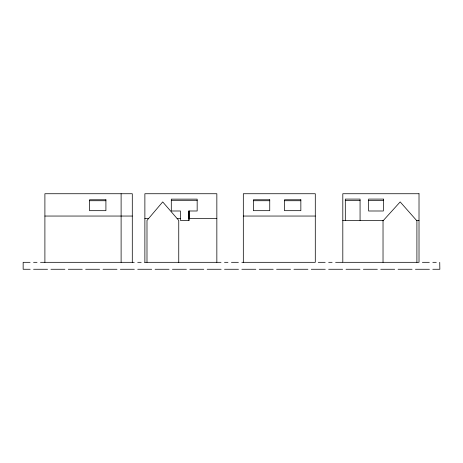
<?xml version="1.0" encoding="UTF-8"?>
<svg xmlns="http://www.w3.org/2000/svg" width="463" height="463" viewBox="0 0 463 463"><rect width="100%" height="100%" fill="white"/><g stroke="black" fill="none" stroke-linecap="round" stroke-linejoin="round"><path stroke-width="0.69" d="M383.028 220.834L400.177 201.914L416.903 220.834L416.903 262.318M171.293 200.311L197.163 200.311M345.311 200.548L360.064 200.548M368.594 200.548L383.347 200.548M89.521 200.734L105.911 200.734M253.354 200.734L269.744 200.734M284.461 200.734L300.852 200.734M44.899 216.047L132.291 216.047M243.318 216.047L315.291 216.047M144.878 218.559L148.571 218.559M177.132 218.559L180.448 218.559M216.846 218.559L188.979 218.559L188.939 210.995L197.163 210.995L197.163 199.136L171.293 199.136L171.293 210.995L180.448 210.995L180.448 220.423L188.979 220.423L188.979 210.995L188.979 220.423M342.811 220.423L383.405 220.423M416.521 220.405L419.015 220.405M30.095 262.318L23.15 262.318L23.15 269.263L30.205 269.263M33.568 262.318L37.034 262.318M40.507 262.318L134.241 262.318M137.714 262.318L141.186 262.318M144.659 262.318L221.03 262.318M224.503 262.318L227.975 262.318M231.448 262.318L238.387 262.318M241.86 262.318L315.291 262.318L315.291 193.737L243.318 193.737L243.318 262.318M318.237 262.318L325.176 262.318M328.649 262.318L332.121 262.318M335.594 262.318L342.539 262.318M422.383 262.318L429.328 262.318M432.795 262.318L436.268 262.318M439.74 262.318L439.85 269.263L432.795 269.263M33.568 269.263L47.562 269.263M50.924 269.263L64.918 269.263M68.281 269.263L82.275 269.263M85.638 269.263L99.632 269.263M102.994 269.263L116.994 269.263M120.357 269.263L134.351 269.263M137.714 269.263L151.708 269.263M155.07 269.263L169.064 269.263M172.427 269.263L186.421 269.263M189.784 269.263L203.784 269.263M207.146 269.263L221.14 269.263M224.503 269.263L238.497 269.263M241.86 269.263L255.854 269.263M259.216 269.263L273.216 269.263M276.579 269.263L290.573 269.263M293.936 269.263L307.93 269.263M311.292 269.263L325.286 269.263M328.649 269.263L342.643 269.263M346.006 269.263L360.006 269.263M363.368 269.263L377.362 269.263M380.725 269.263L394.719 269.263M398.082 269.263L412.076 269.263M415.438 269.263L429.433 269.263M383.028 220.423L383.028 262.318M360.064 220.423L360.064 199.09L345.311 199.09L345.311 220.423M216.846 262.318L216.846 193.737L144.878 193.737L144.878 262.318M178.753 262.318L178.753 220.434L162.704 201.914L146.991 220.423L146.991 262.318M132.291 262.318L132.291 193.737L44.899 193.737L44.899 262.318M121.109 193.737L121.109 262.318M419.015 193.737L342.811 193.737L342.811 262.318L419.015 262.318L419.015 193.737M383.347 199.09L368.594 199.09L368.594 210.995L383.347 210.995L383.347 199.09M105.911 199.773L89.521 199.773L89.521 210.677L105.911 210.677L105.911 199.773M269.744 199.773L253.354 199.773L253.354 210.677L269.744 210.677L269.744 199.773M300.852 199.773L284.461 199.773L284.461 210.677L300.852 210.677L300.852 199.773"/></g></svg>
